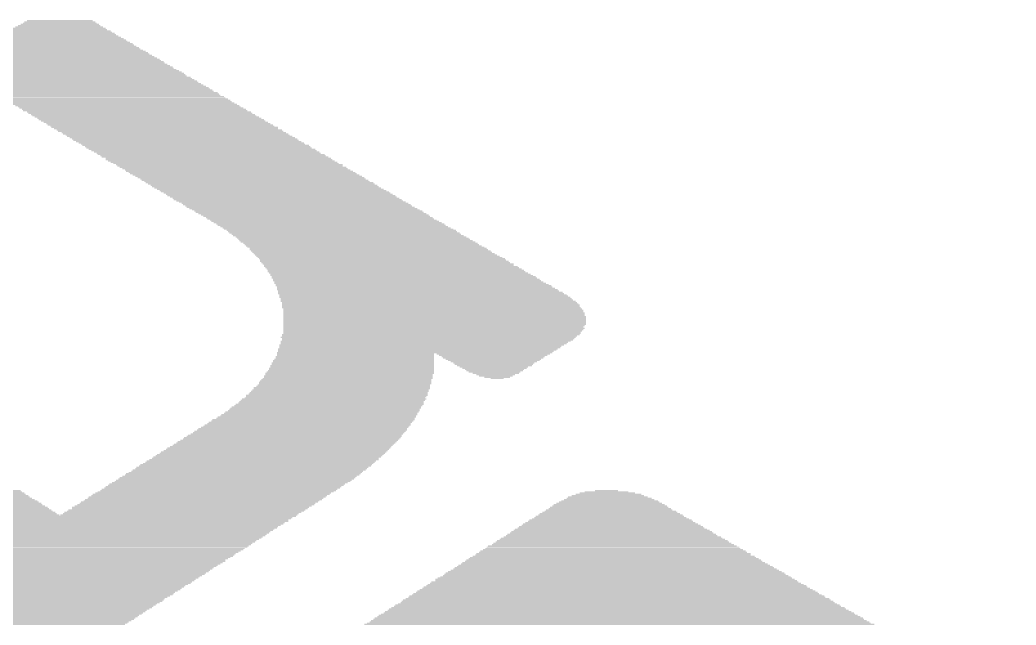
# Model space of a CAD drawing. Extents: x -10 to 136, y -30 to 100.
# Drawn here: x 89.04 to 91.987, y 65.337 to 67.128 of the extents above; entities that cross this region are included whole.
import ezdxf

# ---------------------------------------------------------------- set-up
doc = ezdxf.new("R2010")
doc.units = 0
for name, color, linetype in [('20', 7, 'CONTINUOUS'), ('25', 253, 'CONTINUOUS'), ('49', 253, 'CONTINUOUS')]:
    doc.layers.add(name, color=color, linetype=linetype)

# ---------------------------------------------------------------- blocks, each defined once
blk = doc.blocks.new('RECT')
blk.add_solid([(-0.5, -0.5), (0.5, -0.5), (-0.5, 0.5), (0.5, 0.5)])

msp = doc.modelspace()

# ---------------------------------------------------------------- linework, layer by layer
at = {"layer": '20'}
msp.add_arc((65.024, 49.5402), 47.752, 359.9877, 58.1884, dxfattribs=at)
at = {"layer": '49'}
for radius in [38.2532, 37.9738]:
    msp.add_circle((65.024, 49.53), radius, dxfattribs=at)

# ---------------------------------------------------------------- block references
at = {"layer": '25'}
for p, xscale, yscale in [((89.1559, 67.103), 0.2744, 0.0038), ((89.1559, 67.1068), 0.259, 0.0038), ((89.1559, 67.1106), 0.2438, 0.0038), ((89.1578, 67.1144), 0.2324, 0.0038), ((89.1578, 67.1182), 0.2172, 0.0038), ((89.1578, 67.122), 0.2096, 0.0038), ((89.1579, 67.1258), 0.1943, 0.0039), ((89.1578, 67.0725), 0.3772, 0.0038), ((89.1578, 67.0763), 0.362, 0.0038), ((89.1579, 67.0801), 0.3467, 0.0038), ((89.1559, 67.0839), 0.3352, 0.0038), ((89.1578, 67.0877), 0.3238, 0.0039), ((89.1578, 67.0916), 0.3086, 0.0038), ((89.1578, 67.0954), 0.301, 0.0038), ((89.1559, 67.0992), 0.282, 0.0038), ((89.1578, 67.0458), 0.4686, 0.0038), ((89.1597, 67.042), 0.4724, 0.0038), ((89.1578, 67.0496), 0.4534, 0.0039), ((89.1578, 67.0535), 0.4382, 0.0038), ((89.1578, 67.0573), 0.4306, 0.0038), ((89.1579, 67.0611), 0.4153, 0.0038), ((89.1578, 67.0649), 0.4, 0.0038), ((89.1578, 67.0687), 0.3924, 0.0038), ((89.1711, 67.0154), 0.5487, 0.0038), ((89.1692, 67.0192), 0.5372, 0.0038), ((89.1635, 67.0268), 0.5182, 0.0038), ((89.1673, 67.023), 0.5258, 0.0038), ((89.1636, 67.0306), 0.5105, 0.0038), ((89.1617, 67.0344), 0.4991, 0.0038), ((89.1598, 67.0382), 0.4877, 0.0038), ((89.1806, 67.0001), 0.5753, 0.0038), ((89.1844, 66.9963), 0.5829, 0.0038), ((89.1883, 66.9925), 0.5906, 0.0038), ((89.1921, 66.9887), 0.5982, 0.0038), ((89.194, 66.9849), 0.602, 0.0038), ((89.175, 67.0077), 0.5639, 0.0038), ((89.1788, 67.0039), 0.5715, 0.0038), ((89.175, 67.0115), 0.5563, 0.0039), ((89.2054, 66.9734), 0.6249, 0.0039), ((89.1978, 66.9811), 0.6096, 0.0038), ((89.2016, 66.9773), 0.6172, 0.0038), ((89.2112, 66.9696), 0.6287, 0.0038), ((89.2131, 66.9658), 0.6325, 0.0038), ((89.2225, 66.9582), 0.6439, 0.0038), ((89.2169, 66.962), 0.6325, 0.0038), ((89.2264, 66.9544), 0.6439, 0.0038), ((89.2322, 66.9506), 0.6477, 0.0038), ((89.2379, 66.9468), 0.6515, 0.0038), ((89.2398, 66.943), 0.6553, 0.0038), ((89.2473, 66.9392), 0.6553, 0.0038), ((89.2531, 66.9353), 0.6591, 0.0039), ((89.2606, 66.9315), 0.6591, 0.0038), ((89.2664, 66.9277), 0.663, 0.0038), ((89.2721, 66.9239), 0.6592, 0.0038), ((89.2779, 66.9201), 0.6629, 0.0038), ((89.2836, 66.9163), 0.6591, 0.0038), ((89.2931, 66.9125), 0.6629, 0.0038), ((89.2987, 66.9087), 0.6591, 0.0038), ((89.3026, 66.9049), 0.6592, 0.0038), ((89.3121, 66.9011), 0.663, 0.0038), ((89.3179, 66.8972), 0.6591, 0.0039), ((89.3235, 66.8934), 0.6629, 0.0038), ((89.3312, 66.8896), 0.6629, 0.0038), ((89.335, 66.8858), 0.6629, 0.0038), ((89.3445, 66.882), 0.6592, 0.0038), ((89.3502, 66.8782), 0.663, 0.0038), ((89.3578, 66.8744), 0.6629, 0.0038), ((89.3636, 66.8706), 0.6591, 0.0038), ((89.3693, 66.8668), 0.6629, 0.0038), ((89.3769, 66.863), 0.663, 0.0038), ((89.3807, 66.8591), 0.663, 0.0039), ((89.3922, 66.8553), 0.6629, 0.0038), ((89.3959, 66.8515), 0.6629, 0.0038), ((89.4036, 66.8477), 0.6629, 0.0038), ((89.4074, 66.8439), 0.6629, 0.0038), ((89.415, 66.8401), 0.663, 0.0038), ((89.4226, 66.8363), 0.663, 0.0038), ((89.4283, 66.8325), 0.6668, 0.0038), ((89.434, 66.8287), 0.6629, 0.0038), ((89.4417, 66.8249), 0.6629, 0.0038), ((89.4493, 66.821), 0.6629, 0.0039), ((89.455, 66.8172), 0.6668, 0.0038), ((89.4607, 66.8134), 0.663, 0.0038), ((89.4683, 66.8096), 0.6706, 0.0038), ((89.4721, 66.8058), 0.6629, 0.0038), ((89.4817, 66.802), 0.6667, 0.0038), ((89.4855, 66.7982), 0.6667, 0.0038), ((89.495, 66.7944), 0.663, 0.0038), ((89.5007, 66.7906), 0.6668, 0.0038), ((89.5065, 66.7868), 0.6629, 0.0038), ((89.5122, 66.7829), 0.6667, 0.0039), ((89.5198, 66.7791), 0.6667, 0.0038), ((89.5274, 66.7753), 0.6668, 0.0038), ((89.5312, 66.7715), 0.6668, 0.0038), ((89.5388, 66.7677), 0.6668, 0.0038), ((89.5465, 66.7639), 0.6667, 0.0038), ((89.5521, 66.7601), 0.6629, 0.0038), ((89.5598, 66.7563), 0.6705, 0.0038), ((89.5655, 66.7525), 0.6668, 0.0038), ((89.5693, 66.7487), 0.6668, 0.0038), ((89.5788, 66.7448), 0.6706, 0.0039), ((89.5846, 66.741), 0.6667, 0.0038), ((89.5922, 66.7372), 0.6667, 0.0038), ((89.5979, 66.7334), 0.6629, 0.0038), ((89.6055, 66.7296), 0.6706, 0.0038), ((89.6112, 66.7258), 0.6668, 0.0038), ((89.6169, 66.722), 0.6706, 0.0038), ((89.6265, 66.7182), 0.6667, 0.0038), ((89.6283, 66.7144), 0.6705, 0.0038), ((89.636, 66.7106), 0.6705, 0.0038), ((89.6436, 66.7067), 0.6706, 0.0039), ((89.6493, 66.7029), 0.6668, 0.0038), ((89.6588, 66.6991), 0.6706, 0.0038), ((89.6608, 66.6953), 0.6667, 0.0038), ((89.6703, 66.6915), 0.6705, 0.0038), ((89.676, 66.6877), 0.6667, 0.0038), ((89.6836, 66.6839), 0.6668, 0.0038), ((89.6893, 66.6801), 0.6706, 0.0038), ((89.6969, 66.6763), 0.6706, 0.0038), ((89.7007, 66.6725), 0.6705, 0.0038), ((89.7084, 66.6686), 0.6705, 0.0039), ((89.716, 66.6648), 0.6706, 0.0038), ((89.7236, 66.661), 0.6706, 0.0038), ((89.7293, 66.6572), 0.6668, 0.0038), ((89.735, 66.6534), 0.6706, 0.0038), ((89.7408, 66.6496), 0.6667, 0.0038), ((89.7484, 66.6458), 0.6743, 0.0038), ((89.7541, 66.642), 0.6706, 0.0038), ((89.7617, 66.6382), 0.6706, 0.0038), ((89.7655, 66.6344), 0.6706, 0.0038), ((89.7731, 66.6305), 0.6706, 0.0039), ((89.7807, 66.6267), 0.6705, 0.0038), ((89.7884, 66.6229), 0.6705, 0.0038), ((89.7941, 66.6191), 0.6744, 0.0038), ((89.7998, 66.6153), 0.6706, 0.0038), ((89.8074, 66.6115), 0.6706, 0.0038), ((89.8131, 66.6077), 0.6744, 0.0038), ((89.8188, 66.6039), 0.6705, 0.0038), ((89.8265, 66.6001), 0.6705, 0.0038), ((89.8322, 66.5963), 0.6744, 0.0038), ((89.8379, 66.5924), 0.6706, 0.0039), ((89.8455, 66.5886), 0.6706, 0.0038), ((89.8531, 66.5848), 0.6705, 0.0038), ((89.8589, 66.581), 0.6743, 0.0038), ((89.8646, 66.5772), 0.6705, 0.0038), ((89.8703, 66.5734), 0.6744, 0.0038), ((89.8779, 66.5696), 0.6744, 0.0038), ((89.8855, 66.5658), 0.6744, 0.0038), ((89.8932, 66.562), 0.6743, 0.0038), ((89.897, 66.5582), 0.6743, 0.0038), ((89.9046, 66.5543), 0.6744, 0.0039), ((89.9122, 66.5505), 0.6744, 0.0038), ((89.9179, 66.5467), 0.6706, 0.0038), ((89.9255, 66.5429), 0.6706, 0.0038), ((89.9293, 66.5391), 0.6705, 0.0038), ((89.937, 66.5353), 0.6705, 0.0038), ((89.9427, 66.5315), 0.6744, 0.0038), ((89.9503, 66.5277), 0.6744, 0.0038), ((89.9579, 66.5239), 0.6744, 0.0038), ((89.9617, 66.5201), 0.6744, 0.0038), ((89.9694, 66.5162), 0.6743, 0.0039), ((89.977, 66.5124), 0.6743, 0.0038), ((89.9827, 66.5086), 0.6782, 0.0038), ((89.9903, 66.5048), 0.6782, 0.0038), ((89.9941, 66.501), 0.6782, 0.0038), ((89.9998, 66.4972), 0.682, 0.0038), ((90.0055, 66.4934), 0.6782, 0.0038), ((90.0113, 66.4896), 0.6819, 0.0038), ((90.0189, 66.4858), 0.682, 0.0038), ((90.0246, 66.482), 0.6858, 0.0038), ((90.0284, 66.4781), 0.6858, 0.0039), ((90.0341, 66.4743), 0.6896, 0.0038), ((90.0398, 66.4705), 0.6934, 0.0038), ((90.0474, 66.4667), 0.6935, 0.0038), ((90.0513, 66.4629), 0.6935, 0.0038), ((90.057, 66.4591), 0.6972, 0.0038), ((90.0627, 66.4553), 0.701, 0.0038), ((90.0703, 66.4515), 0.701, 0.0038), ((90.0722, 66.4477), 0.7048, 0.0038), ((90.078, 66.4439), 0.7087, 0.0038), ((90.0817, 66.44), 0.7087, 0.0039), ((90.0875, 66.4362), 0.7125, 0.0038), ((90.0932, 66.4324), 0.7163, 0.0038), ((90.0988, 66.4286), 0.7201, 0.0038), ((90.1046, 66.4248), 0.7239, 0.0038), ((90.1104, 66.421), 0.7277, 0.0038), ((90.1142, 66.4172), 0.7277, 0.0038), ((90.118, 66.4134), 0.7353, 0.0038), ((90.1218, 66.4096), 0.7353, 0.0038), ((90.1294, 66.4058), 0.7429, 0.0038), ((90.1313, 66.4019), 0.7391, 0.0039), ((90.137, 66.3981), 0.7506, 0.0038), ((90.1408, 66.3943), 0.7506, 0.0038), ((90.1465, 66.3905), 0.7544, 0.0038), ((90.1522, 66.3867), 0.7582, 0.0038), ((90.1541, 66.3829), 0.762, 0.0038), ((90.1598, 66.3791), 0.7658, 0.0038), ((90.1656, 66.3753), 0.7697, 0.0038), ((90.1694, 66.3715), 0.7773, 0.0038), ((90.1751, 66.3677), 0.781, 0.0038), ((90.177, 66.3638), 0.7848, 0.0039), ((90.1827, 66.36), 0.7886, 0.0038), ((90.1846, 66.3562), 0.7924, 0.0038), ((90.1904, 66.3524), 0.7963, 0.0038), ((90.1942, 66.3486), 0.8039, 0.0038), ((90.1998, 66.3448), 0.8077, 0.0038), ((90.2037, 66.341), 0.8153, 0.0038), ((90.2075, 66.3372), 0.8153, 0.0038), ((90.2113, 66.3334), 0.823, 0.0038), ((90.2151, 66.3296), 0.8306, 0.0038), ((90.2189, 66.3257), 0.8306, 0.0039), ((90.2246, 66.3219), 0.842, 0.0038), ((90.2265, 66.3181), 0.8458, 0.0038), ((90.2341, 66.3105), 0.8535, 0.0038), ((90.2379, 66.3067), 0.8611, 0.0038), ((90.2322, 66.3143), 0.8496, 0.0038), ((90.2418, 66.3029), 0.8611, 0.0038), ((90.2437, 66.2991), 0.8649, 0.0038), ((90.2475, 66.2953), 0.8725, 0.0038), ((90.2512, 66.2915), 0.8725, 0.0038), ((90.2551, 66.2838), 0.8801, 0.0038), ((90.2551, 66.28), 0.8801, 0.0038), ((90.257, 66.2762), 0.884, 0.0038), ((90.2532, 66.2876), 0.8763, 0.0039), ((90.2608, 66.2724), 0.884, 0.0038), ((90.2627, 66.2686), 0.8878, 0.0038), ((90.2627, 66.2648), 0.8878, 0.0038), ((90.2646, 66.261), 0.8916, 0.0038), ((90.2646, 66.2572), 0.8916, 0.0038), ((90.2646, 66.2534), 0.8916, 0.0038), ((90.2665, 66.2495), 0.8954, 0.0039), ((90.2665, 66.2457), 0.8954, 0.0038), ((90.2665, 66.2419), 0.8954, 0.0038), ((90.2665, 66.2381), 0.8954, 0.0038), ((90.2665, 66.2343), 0.8954, 0.0038), ((90.2665, 66.2305), 0.8954, 0.0038), ((90.2665, 66.2267), 0.8954, 0.0038), ((90.2646, 66.2229), 0.8916, 0.0038), ((90.2627, 66.2191), 0.8878, 0.0038), ((90.2475, 66.1886), 0.8725, 0.0038), ((90.2512, 66.1924), 0.8725, 0.0038), ((90.2551, 66.1962), 0.8801, 0.0038), ((90.2646, 66.2153), 0.8916, 0.0038), ((90.2627, 66.2114), 0.8878, 0.0039), ((90.2608, 66.2076), 0.884, 0.0038), ((90.2589, 66.2038), 0.8802, 0.0038), ((90.2589, 66.2), 0.8802, 0.0038), ((90.2284, 66.1657), 0.842, 0.0038), ((90.2246, 66.1619), 0.8344, 0.0038), ((90.2227, 66.1581), 0.8306, 0.0038), ((90.2361, 66.1733), 0.8497, 0.0039), ((90.2341, 66.1695), 0.8458, 0.0038), ((90.2399, 66.1772), 0.8573, 0.0038), ((90.2475, 66.1848), 0.8649, 0.0038), ((90.2456, 66.181), 0.8611, 0.0038), ((90.0303, 66.1314), 0.4686, 0.0038), ((90.2075, 66.1429), 0.8153, 0.0038), ((90.0322, 66.1391), 0.4648, 0.0038), ((90.0322, 66.1352), 0.4648, 0.0039), ((90.217, 66.1543), 0.8268, 0.0038), ((90.2151, 66.1505), 0.823, 0.0038), ((90.2113, 66.1467), 0.8153, 0.0038), ((90.4399, 66.1391), 0.3353, 0.0038), ((90.4399, 66.1352), 0.32, 0.0039), ((90.4399, 66.1314), 0.3048, 0.0038), ((90.0226, 66.1048), 0.4839, 0.0038), ((90.0226, 66.101), 0.4839, 0.0038), ((90.0246, 66.1124), 0.48, 0.0038), ((90.0246, 66.1086), 0.48, 0.0038), ((90.0265, 66.12), 0.4762, 0.0038), ((90.0265, 66.1162), 0.4762, 0.0038), ((90.0284, 66.1238), 0.4724, 0.0038), ((90.0303, 66.1276), 0.4686, 0.0038), ((90.4399, 66.1276), 0.2972, 0.0038), ((90.4399, 66.1238), 0.2819, 0.0038), ((90.4417, 66.12), 0.2705, 0.0038), ((90.4417, 66.1162), 0.2553, 0.0038), ((90.4418, 66.1124), 0.24, 0.0038), ((90.4418, 66.1086), 0.2324, 0.0038), ((90.4437, 66.1048), 0.221, 0.0038), ((90.4417, 66.101), 0.2019, 0.0038), ((90.0113, 66.0743), 0.4991, 0.0038), ((90.0113, 66.0705), 0.4991, 0.0038), ((90.0151, 66.0819), 0.4991, 0.0038), ((90.0132, 66.0781), 0.4953, 0.0038), ((90.017, 66.0857), 0.4953, 0.0038), ((90.0189, 66.0895), 0.4915, 0.0038), ((90.0208, 66.0971), 0.4877, 0.0039), ((90.0208, 66.0933), 0.4877, 0.0038), ((90.4437, 66.0971), 0.1905, 0.0039), ((90.4437, 66.0933), 0.1752, 0.0038), ((90.4437, 66.0895), 0.1676, 0.0038), ((90.4437, 66.0857), 0.1524, 0.0038), ((90.4475, 66.0819), 0.1372, 0.0038), ((90.4475, 66.0781), 0.1143, 0.0038), ((90.4475, 66.0743), 0.099, 0.0038), ((90.4513, 66.0705), 0.0762, 0.0038), ((89.9922, 66.04), 0.522, 0.0038), ((89.996, 66.0438), 0.5144, 0.0038), ((89.9979, 66.0476), 0.5106, 0.0038), ((90.0018, 66.0552), 0.5105, 0.0038), ((90.0018, 66.0514), 0.5105, 0.0038), ((90.0037, 66.059), 0.5067, 0.0039), ((90.0055, 66.0629), 0.5029, 0.0038), ((90.0093, 66.0667), 0.5029, 0.0038), ((90.4514, 66.0667), 0.0381, 0.0038), ((89.977, 66.0171), 0.5372, 0.0038), ((89.9751, 66.0133), 0.5334, 0.0038), ((89.9808, 66.0209), 0.5296, 0.0039), ((89.9827, 66.0248), 0.5258, 0.0038), ((89.9865, 66.0286), 0.5258, 0.0038), ((89.9884, 66.0324), 0.522, 0.0038), ((89.9922, 66.0362), 0.522, 0.0038), ((89.9464, 65.9828), 0.5601, 0.0039), ((89.9522, 65.9867), 0.5562, 0.0038), ((89.956, 65.9905), 0.5562, 0.0038), ((89.9598, 65.9943), 0.5486, 0.0038), ((89.9617, 65.9981), 0.5448, 0.0038), ((89.9655, 66.0019), 0.5448, 0.0038), ((89.9694, 66.0057), 0.5449, 0.0038), ((89.9712, 66.0095), 0.5334, 0.0038), ((89.9179, 65.9524), 0.5868, 0.0038), ((89.9218, 65.9562), 0.5791, 0.0038), ((89.9256, 65.96), 0.5791, 0.0038), ((89.9293, 65.9638), 0.5715, 0.0038), ((89.9331, 65.9676), 0.5715, 0.0038), ((89.9389, 65.9714), 0.5677, 0.0038), ((89.9408, 65.9752), 0.5639, 0.0038), ((89.9446, 65.979), 0.5639, 0.0038), ((89.8817, 65.9219), 0.6134, 0.0038), ((89.8874, 65.9257), 0.6096, 0.0038), ((89.8912, 65.9295), 0.6096, 0.0038), ((89.895, 65.9333), 0.6019, 0.0038), ((89.8989, 65.9371), 0.6019, 0.0038), ((89.9046, 65.9409), 0.5982, 0.0038), ((89.9084, 65.9447), 0.5982, 0.0039), ((89.9141, 65.9486), 0.5868, 0.0038), ((89.8513, 65.8952), 0.6363, 0.0038), ((89.8531, 65.899), 0.6325, 0.0038), ((89.8589, 65.9028), 0.6287, 0.0038), ((89.8646, 65.9066), 0.6249, 0.0039), ((89.8684, 65.9105), 0.6248, 0.0038), ((89.8741, 65.9143), 0.621, 0.0038), ((89.876, 65.9181), 0.6172, 0.0038), ((89.8113, 65.8647), 0.6553, 0.0038), ((89.817, 65.8685), 0.6515, 0.0039), ((89.8208, 65.8724), 0.6515, 0.0038), ((89.8265, 65.8762), 0.6477, 0.0038), ((89.8303, 65.88), 0.6477, 0.0038), ((89.836, 65.8838), 0.6439, 0.0038), ((89.8417, 65.8876), 0.64, 0.0038), ((89.8456, 65.8914), 0.6401, 0.0038), ((89.7712, 65.8343), 0.6744, 0.0038), ((89.7769, 65.8381), 0.6705, 0.0038), ((89.7807, 65.8419), 0.6705, 0.0038), ((89.7865, 65.8457), 0.6667, 0.0038), ((89.7903, 65.8495), 0.6667, 0.0038), ((89.796, 65.8533), 0.663, 0.0038), ((89.8017, 65.8571), 0.6592, 0.0038), ((89.8055, 65.8609), 0.6592, 0.0038), ((89.7274, 65.8038), 0.6858, 0.0038), ((89.735, 65.8076), 0.6858, 0.0038), ((89.7388, 65.8114), 0.6858, 0.0038), ((89.7446, 65.8152), 0.6819, 0.0038), ((89.7503, 65.819), 0.6782, 0.0038), ((89.7541, 65.8228), 0.6782, 0.0038), ((89.7617, 65.8266), 0.6782, 0.0038), ((89.7655, 65.8304), 0.6706, 0.0039), ((89.6893, 65.7771), 0.6934, 0.0038), ((89.6969, 65.7809), 0.6934, 0.0038), ((89.7007, 65.7847), 0.6934, 0.0038), ((89.7065, 65.7885), 0.6897, 0.0038), ((89.7122, 65.7923), 0.6858, 0.0039), ((89.7179, 65.7962), 0.6896, 0.0038), ((89.7236, 65.8), 0.6858, 0.0038), ((89.6417, 65.7466), 0.6972, 0.0038), ((89.6493, 65.7504), 0.6972, 0.0038), ((89.6531, 65.7542), 0.6972, 0.0039), ((89.6607, 65.7581), 0.6972, 0.0038), ((89.6684, 65.7619), 0.6973, 0.0038), ((89.6722, 65.7657), 0.6973, 0.0038), ((89.6798, 65.7695), 0.6972, 0.0038), ((89.6836, 65.7733), 0.6972, 0.0038), ((88.6911, 65.7352), 0.701, 0.0038), ((88.6949, 65.7314), 0.701, 0.0038), ((88.7025, 65.7276), 0.701, 0.0038), ((88.7063, 65.7238), 0.701, 0.0038), ((88.714, 65.72), 0.7011, 0.0038), ((88.7178, 65.7161), 0.7011, 0.0039), ((89.5941, 65.7161), 0.7011, 0.0039), ((89.5998, 65.72), 0.6972, 0.0038), ((89.6055, 65.7238), 0.701, 0.0038), ((89.6112, 65.7276), 0.6972, 0.0038), ((89.6188, 65.7314), 0.6972, 0.0038), ((89.6265, 65.7352), 0.6973, 0.0038), ((89.6303, 65.739), 0.6973, 0.0038), ((89.6379, 65.7428), 0.6972, 0.0038), ((90.779, 65.7161), 0.2362, 0.0039), ((90.779, 65.72), 0.2133, 0.0038), ((90.7809, 65.7238), 0.1943, 0.0038), ((90.7771, 65.7276), 0.1639, 0.0038), ((90.7752, 65.7314), 0.1295, 0.0038), ((90.7752, 65.7352), 0.0685, 0.0038), ((88.7254, 65.7123), 0.701, 0.0038), ((88.733, 65.7085), 0.701, 0.0038), ((88.7406, 65.7047), 0.701, 0.0038), ((88.7444, 65.7009), 0.701, 0.0038), ((88.7502, 65.6971), 0.7049, 0.0038), ((88.7559, 65.6933), 0.7011, 0.0038), ((88.7635, 65.6895), 0.701, 0.0038), ((88.7692, 65.6857), 0.7048, 0.0038), ((89.5445, 65.6857), 0.701, 0.0038), ((89.5521, 65.6895), 0.7011, 0.0038), ((89.5598, 65.6933), 0.7011, 0.0038), ((89.5655, 65.6971), 0.6972, 0.0038), ((89.5712, 65.7009), 0.701, 0.0038), ((89.5769, 65.7047), 0.6972, 0.0038), ((89.5826, 65.7085), 0.701, 0.0038), ((89.5884, 65.7123), 0.6973, 0.0038), ((90.7828, 65.6857), 0.3505, 0.0038), ((90.7846, 65.6895), 0.3391, 0.0038), ((90.7828, 65.6933), 0.3277, 0.0038), ((90.7828, 65.6971), 0.3124, 0.0038), ((90.7828, 65.7009), 0.2972, 0.0038), ((90.7847, 65.7047), 0.2858, 0.0038), ((90.7828, 65.7085), 0.2667, 0.0038), ((90.7828, 65.7123), 0.2515, 0.0038), ((88.773, 65.6819), 0.7048, 0.0038), ((88.7806, 65.678), 0.7048, 0.0039), ((88.7863, 65.6742), 0.7011, 0.0038), ((88.794, 65.6704), 0.7011, 0.0038), ((88.7978, 65.6666), 0.7011, 0.0038), ((88.8035, 65.6628), 0.7048, 0.0038), ((89.1578, 65.659), 1.3982, 0.0038), ((89.5102, 65.6628), 0.7011, 0.0038), ((89.516, 65.6666), 0.6973, 0.0038), ((89.5217, 65.6704), 0.7011, 0.0038), ((89.5293, 65.6742), 0.701, 0.0038), ((89.5331, 65.678), 0.701, 0.0039), ((89.5426, 65.6819), 0.6972, 0.0038), ((90.7847, 65.659), 0.4382, 0.0038), ((90.7866, 65.6628), 0.4267, 0.0038), ((90.7846, 65.6666), 0.4153, 0.0038), ((90.7847, 65.6704), 0.4, 0.0038), ((90.7866, 65.6742), 0.3886, 0.0038), ((90.7828, 65.678), 0.3734, 0.0039), ((90.7847, 65.6819), 0.362, 0.0038), ((89.1559, 65.6552), 1.3792, 0.0038), ((89.1559, 65.6514), 1.3716, 0.0038), ((89.1559, 65.6476), 1.3564, 0.0038), ((89.1578, 65.6438), 1.3526, 0.0038), ((89.156, 65.6399), 1.3335, 0.0039), ((89.1578, 65.6361), 1.322, 0.0038), ((89.1559, 65.6323), 1.3106, 0.0038), ((89.1559, 65.6285), 1.2954, 0.0038), ((90.7885, 65.6285), 0.5448, 0.0038), ((90.7885, 65.6323), 0.5296, 0.0038), ((90.7866, 65.6361), 0.5182, 0.0038), ((90.7866, 65.6399), 0.5029, 0.0039), ((90.7866, 65.6438), 0.4877, 0.0038), ((90.7866, 65.6476), 0.48, 0.0038), ((90.7866, 65.6514), 0.4648, 0.0038), ((90.7866, 65.6552), 0.4496, 0.0038), ((89.1559, 65.6247), 1.2878, 0.0038), ((89.1559, 65.6209), 1.2726, 0.0038), ((89.1559, 65.6171), 1.265, 0.0038), ((89.1559, 65.6133), 1.2496, 0.0038), ((89.1578, 65.6095), 1.2382, 0.0038), ((89.1578, 65.6057), 1.223, 0.0038), ((89.1559, 65.6018), 1.2192, 0.0039), ((89.1559, 65.598), 1.204, 0.0038), ((90.7923, 65.598), 0.6438, 0.0038), ((90.7904, 65.6018), 0.6248, 0.0039), ((90.7904, 65.6057), 0.6172, 0.0038), ((90.7904, 65.6095), 0.602, 0.0038), ((90.7904, 65.6133), 0.5944, 0.0038), ((90.7904, 65.6171), 0.5792, 0.0038), ((90.7884, 65.6209), 0.5677, 0.0038), ((90.7885, 65.6247), 0.5524, 0.0038), ((89.1578, 65.5942), 1.1926, 0.0038), ((89.1579, 65.5904), 1.1773, 0.0038), ((89.1578, 65.5866), 1.162, 0.0038), ((89.1559, 65.5828), 1.1582, 0.0038), ((89.1559, 65.579), 1.143, 0.0038), ((89.1578, 65.5752), 1.1316, 0.0038), ((89.1578, 65.5714), 1.1164, 0.0038), ((90.7923, 65.5714), 0.7354, 0.0038), ((90.7942, 65.5752), 0.7162, 0.0038), ((90.7923, 65.579), 0.7048, 0.0038), ((90.7923, 65.5828), 0.6896, 0.0038), ((90.7923, 65.5866), 0.682, 0.0038), ((90.7923, 65.5904), 0.6668, 0.0038), ((90.7904, 65.5942), 0.6554, 0.0038), ((89.1559, 65.5676), 1.1126, 0.0038), ((89.1559, 65.5637), 1.0972, 0.0039), ((89.1578, 65.5599), 1.0858, 0.0038), ((89.1578, 65.5561), 1.0706, 0.0038), ((89.1559, 65.5523), 1.0592, 0.0038), ((89.154, 65.5485), 1.0478, 0.0038), ((89.1559, 65.5447), 1.0364, 0.0038), ((89.1579, 65.5409), 1.0249, 0.0038), ((90.7961, 65.5409), 0.8344, 0.0038), ((90.7942, 65.5447), 0.8154, 0.0038), ((90.7961, 65.5485), 0.8116, 0.0038), ((90.7942, 65.5523), 0.7924, 0.0038), ((90.7942, 65.5561), 0.7848, 0.0038), ((90.7942, 65.5599), 0.7696, 0.0038), ((90.7942, 65.5637), 0.7544, 0.0039), ((90.7942, 65.5676), 0.7468, 0.0038), ((89.1578, 65.5371), 1.0096, 0.0038), ((89.1559, 65.5333), 0.9982, 0.0038), ((89.154, 65.5295), 0.9868, 0.0038), ((89.1578, 65.5256), 0.9792, 0.0039), ((89.1578, 65.5218), 0.964, 0.0038), ((89.156, 65.518), 0.9525, 0.0038), ((89.1559, 65.5142), 0.9372, 0.0038), ((89.1578, 65.5104), 0.9258, 0.0038), ((90.7999, 65.5104), 0.9334, 0.0038), ((90.798, 65.5142), 0.922, 0.0038), ((90.798, 65.518), 0.9068, 0.0038), ((90.7961, 65.5218), 0.8954, 0.0038), ((90.7962, 65.5256), 0.8801, 0.0039), ((90.7962, 65.5295), 0.8725, 0.0038), ((90.7961, 65.5333), 0.8572, 0.0038), ((90.7942, 65.5371), 0.8458, 0.0038), ((89.1559, 65.5066), 0.9144, 0.0038), ((89.1578, 65.5028), 0.903, 0.0038), ((89.1559, 65.499), 0.8916, 0.0038), ((89.1579, 65.4952), 0.8801, 0.0038), ((89.1578, 65.4914), 0.8648, 0.0038), ((89.1578, 65.4875), 0.8572, 0.0039), ((89.1559, 65.4837), 0.8458, 0.0038), ((89.1559, 65.4799), 0.8306, 0.0038), ((90.8019, 65.4799), 1.0363, 0.0038), ((90.8019, 65.4837), 1.0211, 0.0038), ((90.7999, 65.4875), 1.0096, 0.0039), ((90.7999, 65.4914), 1.002, 0.0038), ((90.7999, 65.4952), 0.9868, 0.0038), ((90.7999, 65.499), 0.9716, 0.0038), ((90.8, 65.5028), 0.9563, 0.0038), ((90.7981, 65.5066), 0.9449, 0.0038), ((89.1578, 65.4761), 0.8192, 0.0038), ((89.1579, 65.4723), 0.8039, 0.0038), ((89.1579, 65.4685), 0.7963, 0.0038), ((89.1559, 65.4647), 0.7848, 0.0038), ((89.1578, 65.4609), 0.7734, 0.0038), ((89.1578, 65.4571), 0.7582, 0.0038), ((89.1559, 65.4533), 0.7468, 0.0038), ((90.8038, 65.4533), 1.1239, 0.0038), ((90.8019, 65.4571), 1.1125, 0.0038), ((90.8019, 65.4609), 1.0973, 0.0038), ((90.7999, 65.4647), 1.0858, 0.0038), ((90.7999, 65.4723), 1.063, 0.0038), ((90.8037, 65.4685), 1.0706, 0.0038), ((90.7999, 65.4761), 1.0478, 0.0038), ((89.1559, 65.4494), 0.7392, 0.0039), ((89.156, 65.4456), 0.7239, 0.0038), ((89.1578, 65.4418), 0.7124, 0.0038), ((89.1578, 65.438), 0.6972, 0.0038), ((89.1559, 65.4342), 0.6858, 0.0038), ((89.1578, 65.4304), 0.6744, 0.0038), ((89.1578, 65.4266), 0.6668, 0.0038), ((89.1579, 65.4228), 0.6515, 0.0038), ((90.8056, 65.4228), 1.2268, 0.0038), ((90.8056, 65.4266), 1.2116, 0.0038), ((90.8038, 65.4304), 1.2001, 0.0038), ((90.8056, 65.4342), 1.1887, 0.0038), ((90.8038, 65.438), 1.1773, 0.0038), ((90.8038, 65.4418), 1.1621, 0.0038), ((90.8037, 65.4456), 1.1468, 0.0038), ((90.8018, 65.4494), 1.1354, 0.0039), ((89.1559, 65.419), 0.64, 0.0038), ((89.1559, 65.4152), 0.6248, 0.0038), ((89.1559, 65.4113), 0.6172, 0.0039), ((89.1578, 65.4075), 0.6058, 0.0038), ((89.1578, 65.4037), 0.5906, 0.0038), ((89.1559, 65.3999), 0.5792, 0.0038), ((89.1579, 65.3961), 0.5677, 0.0038), ((89.1559, 65.3923), 0.5562, 0.0038), ((90.8076, 65.3923), 1.3221, 0.0038), ((90.8076, 65.3961), 1.3145, 0.0038), ((90.8075, 65.3999), 1.2992, 0.0038), ((90.8076, 65.4037), 1.2839, 0.0038), ((90.8076, 65.4075), 1.2763, 0.0038), ((90.8056, 65.4113), 1.2649, 0.0039), ((90.8076, 65.4152), 1.2535, 0.0038), ((90.8056, 65.419), 1.2345, 0.0038), ((89.1578, 65.3885), 0.5448, 0.0038), ((89.1559, 65.3847), 0.5334, 0.0038), ((89.1559, 65.3809), 0.5182, 0.0038), ((89.1578, 65.3771), 0.5068, 0.0038), ((89.1579, 65.3732), 0.4915, 0.0039), ((89.1559, 65.3694), 0.4876, 0.0038), ((89.1559, 65.3656), 0.4724, 0.0038), ((89.1578, 65.3618), 0.461, 0.0038), ((90.8114, 65.3618), 1.4287, 0.0038), ((90.8094, 65.3656), 1.4173, 0.0038), ((90.8094, 65.3694), 1.4021, 0.0038), ((90.8114, 65.3732), 1.3907, 0.0039), ((90.8094, 65.3771), 1.3793, 0.0038), ((90.8094, 65.3809), 1.3639, 0.0038), ((90.8076, 65.3847), 1.3525, 0.0038), ((90.8094, 65.3885), 1.3411, 0.0038), ((89.1578, 65.358), 0.4458, 0.0038), ((89.1578, 65.3542), 0.4382, 0.0038), ((89.1559, 65.3504), 0.4268, 0.0038), ((89.1559, 65.3466), 0.4114, 0.0038), ((89.1578, 65.3428), 0.4, 0.0038), ((89.1578, 65.339), 0.3848, 0.0038), ((90.8133, 65.339), 1.5087, 0.0038), ((90.8114, 65.3428), 1.4897, 0.0038), ((90.8133, 65.3466), 1.4783, 0.0038), ((90.8114, 65.3504), 1.4669, 0.0038), ((90.8114, 65.3542), 1.4517, 0.0038), ((90.8114, 65.358), 1.4439, 0.0038)]:
    msp.add_blockref('RECT', p, dxfattribs=dict(at, xscale=xscale, yscale=yscale))

doc.saveas('drawing.dxf')
